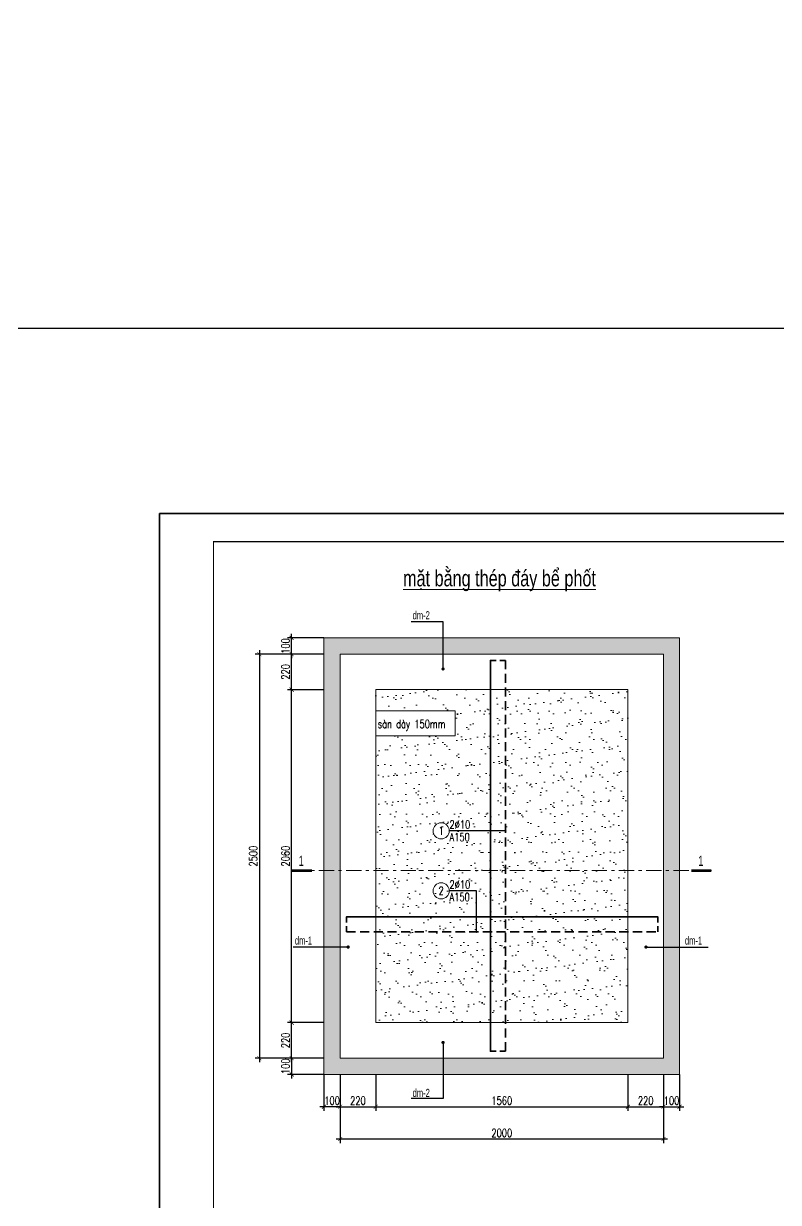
# Model space of a CAD drawing. Extents: x -2098986 to 943, y -1296280 to 73591.
# Drawn here: x -1471179 to -1452499, y -1073403 to -1044235 of the extents above; entities that cross this region are included whole.
import ezdxf
from ezdxf.enums import TextEntityAlignment as Align

# ---------------------------------------------------------------- set-up
doc = ezdxf.new("R2010")
doc.units = 0
doc.header["$LTSCALE"] = 150
doc.header["$PDMODE"] = 35
doc.linetypes.add('_Tim', pattern=[9, 5, -1.5, 1, -1.5])
doc.linetypes.add('DASHED2', pattern=[0.375, 0.25, -0.125])
doc.layers.get('0').update_dxf_attribs({"lineweight": 18})
doc.layers.get('Defpoints').update_dxf_attribs({"lineweight": 18})
for name, color, linetype, lineweight in [('05.Text', 253, 'Continuous', 18), ('11.Khung bo', 32, 'Continuous', 50), ('12.Khung', 36, 'Continuous', 25), ('KCVN-TEXT', 60, 'Continuous', 25), ('KCVN-THAY', 7, 'Continuous', 25), ('LS-DIM', 251, 'Continuous', 13), ('LS-HATCH', 147, 'Continuous', 9), ('LS-TEXT', 60, 'Continuous', 20), ('LS-THAY', 7, 'Continuous', 20), ('LS-THEP', 3, 'Continuous', 35), ('LS-TRUC', 108, '_Tim', 9)]:
    doc.layers.add(name, color=color, linetype=linetype, lineweight=lineweight)
doc.layers.add('DIM', color=1, linetype='Continuous')
doc.layers.add('Tpl_Bound', color=1, linetype='Continuous', plot=False)
doc.styles.add('KCVN-COMM', font='vnsimli.shx', dxfattribs={"width": 0.7, "height": 220})
doc.styles.add('KCVN-LEADER', font='vnromadi.shx', dxfattribs={"width": 0.7, "height": 4})
doc.styles.add('LS.TEXT', font='vnromadi.shx', dxfattribs={"width": 0.7, "height": 4})
doc.styles.add('romans.shx', font='romans.shx', dxfattribs={"width": 0.75, "bigfont": 'vns.shx'})
doc.styles.add('vnsimpli', font='vnsimli.shx', dxfattribs={"width": 0.75})
doc.dimstyles.new('D25', dxfattribs={"dimscale": 0, "dimtxt": 200, "dimasz": 100, "dimexe": 100, "dimexo": 0, "dimgap": 50, "dimtad": 1, "dimdec": 0, "dimlfac": 0.25, "dimdsep": 46, "dimtxsty": 'vnsimpli', "dimblk1": 'ARCHTICK', "dimblk2": 'ARCHTICK', "dimsah": 1, "dimcen": 0, "dimdle": 100, "dimclrd": 256, "dimclre": 256, "dimclrt": 60, "dimadec": 0, "dimazin": 0, "dimtfac": 0.004, "dimtdec": 0, "dimtix": 1, "dimtmove": 2, "dimatfit": 3, "dimldrblk": 'ARCHTICK', "dimfxl": 1, "dimtolj": 1, "dimarcsym": 0})
doc.dimstyles.new('LE1', dxfattribs={"dimtxt": 2.5, "dimasz": 1.2, "dimexe": 1.25, "dimexo": 0, "dimgap": 0.66, "dimtad": 1, "dimdec": 0, "dimdsep": 46, "dimtxsty": 'KCVN-COMM', "dimblk1": 'ARCHTICK', "dimblk2": 'ARCHTICK', "dimsah": 1, "dimcen": 2.5, "dimclrd": 256, "dimclre": 256, "dimclrt": 60, "dimadec": 0, "dimazin": 0, "dimtfac": 1, "dimtdec": 0, "dimtix": 1, "dimtmove": 2, "dimatfit": 3, "dimldrblk": 'DOT', "dimfxl": 1.25, "dimtolj": 1, "dimtzin": 0, "dimarcsym": 0})
doc.dimstyles.new('LS.GHI CHU', dxfattribs={"dimtxt": 200, "dimasz": 120, "dimexe": 120, "dimexo": 120, "dimgap": 80, "dimtad": 1, "dimdec": 0, "dimzin": 0, "dimdsep": 46, "dimtxsty": 'romans.shx', "dimblk": 'ARCHTICK', "dimcen": 0.09, "dimdle": 120, "dimclrd": 256, "dimclre": 8, "dimclrt": 7, "dimadec": 0, "dimazin": 0, "dimtfac": 1, "dimtdec": 0, "dimtofl": 0, "dimtmove": 0, "dimatfit": 3, "dimldrblk": 'ARCHTICK', "dimfxl": 1, "dimtolj": 1, "dimtzin": 0, "dimarcsym": 0})

# ---------------------------------------------------------------- blocks, each defined once
blk = doc.blocks.new('*U4')
at = {"layer": 'KCVN-THAY', "color": 140}
blk.add_lwpolyline([(214871.76, 86966.68), (215381.8, 86966.68), (215381.8, 86579.68), (214871.76, 86579.68)], close=True, dxfattribs=at)
blk = doc.blocks.new('100')
at = {"layer": '11.Khung bo', "const_width": 26.7}
blk.add_lwpolyline([(1860913, -945240), (1860913, -916940), (1896063, -916940), (1896063, -945240)], close=True, dxfattribs=at)
blk.add_lwpolyline([(1860913, -945240), (1860913, -916940), (1896063, -916940), (1896063, -945240)], close=True, dxfattribs=at)
blk.add_lwpolyline([(1860913, -945240), (1860913, -916940), (1896063, -916940), (1896063, -945240)], close=True, dxfattribs=at)
at = {"layer": '12.Khung'}
blk.add_lwpolyline([(1901579, -945940), (1901579, -916240), (1859580, -916240), (1859580, -945940)], close=True, dxfattribs=at)
blk.add_lwpolyline([(1901579, -945940), (1901579, -916240), (1859580, -916240), (1859580, -945940)], close=True, dxfattribs=at)
blk.add_lwpolyline([(1901579, -945940), (1901579, -916240), (1859580, -916240), (1859580, -945940)], close=True, dxfattribs=at)
blk = doc.blocks.new('_ArchTick')
at = {"layer": 'DIM', "color": 0, "const_width": 0.15}
blk.add_lwpolyline([(-0.5, -0.5), (0.5, 0.5)], dxfattribs=at)
blk = doc.blocks.new('*D1079')
at = {"layer": 'Defpoints', "color": 0, "transparency": 16777216}
for p in [(-1463345, -1070235), (-1462465, -1070235), (-1462465, -1071035)]:
    blk.add_point(p, dxfattribs=at)
at = {"layer": 'LS-DIM', "lineweight": -2, "transparency": 16777216}
for p, q in [((-1463345, -1070235), (-1463345, -1071135)), ((-1462465, -1070235), (-1462465, -1071135)), ((-1463445, -1071035), (-1462365, -1071035))]:
    blk.add_line(p, q, dxfattribs=at)
at = {"layer": 'LS-DIM', "lineweight": -2, "transparency": 16777216, "xscale": 100, "yscale": 100, "zscale": 100, "rotation": 180}
blk.add_blockref('_ArchTick', (-1463345, -1071035), dxfattribs=at)
at = {"layer": 'LS-DIM', "lineweight": -2, "transparency": 16777216, "xscale": 100, "yscale": 100, "zscale": 100}
blk.add_blockref('_ArchTick', (-1462465, -1071035), dxfattribs=at)
at = {"layer": 'LS-DIM', "color": 60, "transparency": 16777216, "insert": (-1462905, -1070885), "char_height": 200, "attachment_point": 5, "style": 'vnsimpli'}
blk.add_mtext('\\A1;220', dxfattribs=at)
blk = doc.blocks.new('*D1080')
at = {"layer": 'Defpoints', "color": 0, "transparency": 16777216}
for p in [(-1462465, -1070235), (-1456224, -1070235), (-1456224, -1071035)]:
    blk.add_point(p, dxfattribs=at)
at = {"layer": 'LS-DIM', "lineweight": -2, "transparency": 16777216}
for p, q in [((-1462465, -1070235), (-1462465, -1071135)), ((-1456224, -1070235), (-1456224, -1071135)), ((-1462565, -1071035), (-1456124, -1071035))]:
    blk.add_line(p, q, dxfattribs=at)
at = {"layer": 'LS-DIM', "lineweight": -2, "transparency": 16777216, "xscale": 100, "yscale": 100, "zscale": 100, "rotation": 180}
blk.add_blockref('_ArchTick', (-1462465, -1071035), dxfattribs=at)
at = {"layer": 'LS-DIM', "lineweight": -2, "transparency": 16777216, "xscale": 100, "yscale": 100, "zscale": 100}
blk.add_blockref('_ArchTick', (-1456224, -1071035), dxfattribs=at)
at = {"layer": 'LS-DIM', "color": 60, "transparency": 16777216, "insert": (-1459345, -1070885), "char_height": 200, "attachment_point": 5, "style": 'vnsimpli'}
blk.add_mtext('\\A1;1560', dxfattribs=at)
blk = doc.blocks.new('*D1081')
at = {"layer": 'Defpoints', "color": 0, "transparency": 16777216}
for p in [(-1456224, -1070235), (-1455344, -1070235), (-1455344, -1071035)]:
    blk.add_point(p, dxfattribs=at)
at = {"layer": 'LS-DIM', "lineweight": -2, "transparency": 16777216}
for p, q in [((-1456224, -1070235), (-1456224, -1071135)), ((-1455344, -1070235), (-1455344, -1071135)), ((-1456324, -1071035), (-1455244, -1071035))]:
    blk.add_line(p, q, dxfattribs=at)
at = {"layer": 'LS-DIM', "lineweight": -2, "transparency": 16777216, "xscale": 100, "yscale": 100, "zscale": 100, "rotation": 180}
blk.add_blockref('_ArchTick', (-1456224, -1071035), dxfattribs=at)
at = {"layer": 'LS-DIM', "lineweight": -2, "transparency": 16777216, "xscale": 100, "yscale": 100, "zscale": 100}
blk.add_blockref('_ArchTick', (-1455344, -1071035), dxfattribs=at)
at = {"layer": 'LS-DIM', "color": 60, "transparency": 16777216, "insert": (-1455784, -1070885), "char_height": 200, "attachment_point": 5, "style": 'vnsimpli'}
blk.add_mtext('\\A1;220', dxfattribs=at)
blk = doc.blocks.new('*D1082')
at = {"layer": 'Defpoints', "color": 0, "transparency": 16777216}
for p in [(-1463345, -1070235), (-1455344, -1070235), (-1463345, -1071835)]:
    blk.add_point(p, dxfattribs=at)
at = {"layer": 'LS-DIM', "lineweight": -2, "transparency": 16777216}
for p, q in [((-1463345, -1070235), (-1463345, -1071935)), ((-1455344, -1070235), (-1455344, -1071935)), ((-1455244, -1071835), (-1463445, -1071835))]:
    blk.add_line(p, q, dxfattribs=at)
at = {"layer": 'LS-DIM', "lineweight": -2, "transparency": 16777216, "xscale": 100, "yscale": 100, "zscale": 100, "rotation": 180}
blk.add_blockref('_ArchTick', (-1463345, -1071835), dxfattribs=at)
at = {"layer": 'LS-DIM', "lineweight": -2, "transparency": 16777216, "xscale": 100, "yscale": 100, "zscale": 100}
blk.add_blockref('_ArchTick', (-1455344, -1071835), dxfattribs=at)
at = {"layer": 'LS-DIM', "color": 60, "transparency": 16777216, "insert": (-1459345, -1071685), "char_height": 200, "attachment_point": 5, "style": 'vnsimpli'}
blk.add_mtext('\\A1;2000', dxfattribs=at)
blk = doc.blocks.new('*D1083')
at = {"layer": 'Defpoints', "color": 0, "transparency": 16777216}
for p in [(-1464545, -1068955), (-1463745, -1068955), (-1463745, -1069835)]:
    blk.add_point(p, dxfattribs=at)
at = {"layer": 'LS-DIM', "lineweight": -2, "transparency": 16777216}
for p, q in [((-1463745, -1068955), (-1464645, -1068955)), ((-1464545, -1069935), (-1464545, -1068855)), ((-1463745, -1069835), (-1464645, -1069835))]:
    blk.add_line(p, q, dxfattribs=at)
at = {"layer": 'LS-DIM', "lineweight": -2, "transparency": 16777216, "xscale": 100, "yscale": 100, "zscale": 100}
for p, rotation in [((-1464545, -1068955), 90), ((-1464545, -1069835), 270)]:
    blk.add_blockref('_ArchTick', p, dxfattribs=dict(at, rotation=rotation))
at = {"layer": 'LS-DIM', "color": 60, "transparency": 16777216, "insert": (-1464695, -1069395), "char_height": 200, "attachment_point": 5, "rotation": 90, "style": 'vnsimpli'}
blk.add_mtext('\\A1;220', dxfattribs=at)
blk = doc.blocks.new('*D1084')
at = {"layer": 'Defpoints', "color": 0, "transparency": 16777216}
for p in [(-1464545, -1060716), (-1463745, -1060716), (-1463745, -1068955)]:
    blk.add_point(p, dxfattribs=at)
at = {"layer": 'LS-DIM', "lineweight": -2, "transparency": 16777216}
for p, q in [((-1463745, -1060716), (-1464645, -1060716)), ((-1464545, -1069055), (-1464545, -1060616)), ((-1463745, -1068955), (-1464645, -1068955))]:
    blk.add_line(p, q, dxfattribs=at)
at = {"layer": 'LS-DIM', "lineweight": -2, "transparency": 16777216, "xscale": 100, "yscale": 100, "zscale": 100}
for p, rotation in [((-1464545, -1060716), 90), ((-1464545, -1068955), 270)]:
    blk.add_blockref('_ArchTick', p, dxfattribs=dict(at, rotation=rotation))
at = {"layer": 'LS-DIM', "color": 60, "transparency": 16777216, "insert": (-1464695, -1064835), "char_height": 200, "attachment_point": 5, "rotation": 90, "style": 'vnsimpli'}
blk.add_mtext('\\A1;2060', dxfattribs=at)
blk = doc.blocks.new('*D1085')
at = {"layer": 'Defpoints', "color": 0, "transparency": 16777216}
for p in [(-1464545, -1059836), (-1463745, -1059836), (-1463745, -1060716)]:
    blk.add_point(p, dxfattribs=at)
at = {"layer": 'LS-DIM', "lineweight": -2, "transparency": 16777216}
for p, q in [((-1463745, -1059836), (-1464645, -1059836)), ((-1464545, -1060816), (-1464545, -1059736)), ((-1463745, -1060716), (-1464645, -1060716))]:
    blk.add_line(p, q, dxfattribs=at)
at = {"layer": 'LS-DIM', "lineweight": -2, "transparency": 16777216, "xscale": 100, "yscale": 100, "zscale": 100}
for p, rotation in [((-1464545, -1059836), 90), ((-1464545, -1060716), 270)]:
    blk.add_blockref('_ArchTick', p, dxfattribs=dict(at, rotation=rotation))
at = {"layer": 'LS-DIM', "color": 60, "transparency": 16777216, "insert": (-1464695, -1060276), "char_height": 200, "attachment_point": 5, "rotation": 90, "style": 'vnsimpli'}
blk.add_mtext('\\A1;220', dxfattribs=at)
blk = doc.blocks.new('*D1086')
at = {"layer": 'Defpoints', "color": 0, "transparency": 16777216}
for p in [(-1463745, -1059836), (-1465345, -1069835), (-1463745, -1069835)]:
    blk.add_point(p, dxfattribs=at)
at = {"layer": 'LS-DIM', "lineweight": -2, "transparency": 16777216}
for p, q in [((-1463745, -1059836), (-1465445, -1059836)), ((-1465345, -1059736), (-1465345, -1069935)), ((-1463745, -1069835), (-1465445, -1069835))]:
    blk.add_line(p, q, dxfattribs=at)
at = {"layer": 'LS-DIM', "lineweight": -2, "transparency": 16777216, "xscale": 100, "yscale": 100, "zscale": 100}
for p, rotation in [((-1465345, -1059836), 90), ((-1465345, -1069835), 270)]:
    blk.add_blockref('_ArchTick', p, dxfattribs=dict(at, rotation=rotation))
at = {"layer": 'LS-DIM', "color": 60, "transparency": 16777216, "insert": (-1465495, -1064835), "char_height": 200, "attachment_point": 5, "rotation": 90, "style": 'vnsimpli'}
blk.add_mtext('\\A1;2500', dxfattribs=at)
blk = doc.blocks.new('_DOT')
at = {"color": 0, "linetype": 'ByBlock'}
blk.add_line((-0.5, 0), (-1, 0), dxfattribs=at)
at = {"color": 0, "linetype": 'ByBlock', "const_width": 0.5}
blk.add_lwpolyline([(-0.25, 0, 1), (0.25, 0, 1)], format="xyb", close=True, dxfattribs=at)
blk = doc.blocks.new('cotthep')
at = {"layer": 'LS-THAY'}
blk.add_circle((-250, 0), 250, dxfattribs=at)
at = {"layer": 'LS-TEXT', "style": 'vnsimpli', "width": 0.75}
for tag, p in [('10', (-250, -123)), ('24`25', (446, 69)), ('A200', (440, -316))]:
    blk.add_attdef(tag, text='', height=250, dxfattribs=at).set_placement(p, align=Align.CENTER)
blk = doc.blocks.new('*D1150')
at = {"layer": 'Defpoints', "color": 0, "transparency": 16777216}
for p in [(-1455344, -1070235), (-1454944, -1070235), (-1454944, -1071035)]:
    blk.add_point(p, dxfattribs=at)
at = {"layer": 'LS-DIM', "lineweight": -2, "transparency": 16777216}
for p, q in [((-1455344, -1070235), (-1455344, -1071135)), ((-1454944, -1070235), (-1454944, -1071135)), ((-1455344, -1071035), (-1455444, -1071035)), ((-1455344, -1071035), (-1454944, -1071035)), ((-1454944, -1071035), (-1454844, -1071035))]:
    blk.add_line(p, q, dxfattribs=at)
at = {"layer": 'LS-DIM', "lineweight": -2, "transparency": 16777216, "xscale": 100, "yscale": 100, "zscale": 100}
blk.add_blockref('_ArchTick', (-1455344, -1071035), dxfattribs=at)
at = {"layer": 'LS-DIM', "lineweight": -2, "transparency": 16777216, "xscale": 100, "yscale": 100, "zscale": 100, "rotation": 180}
blk.add_blockref('_ArchTick', (-1454944, -1071035), dxfattribs=at)
at = {"layer": 'LS-DIM', "color": 60, "transparency": 16777216, "insert": (-1455144, -1070885), "char_height": 200, "attachment_point": 5, "style": 'vnsimpli'}
blk.add_mtext('\\A1;100', dxfattribs=at)
blk = doc.blocks.new('*D1151')
at = {"layer": 'Defpoints', "color": 0, "transparency": 16777216}
for p in [(-1463745, -1070235), (-1463345, -1070235), (-1463745, -1071035)]:
    blk.add_point(p, dxfattribs=at)
at = {"layer": 'LS-DIM', "lineweight": -2, "transparency": 16777216}
for p, q in [((-1463745, -1070235), (-1463745, -1071135)), ((-1463345, -1070235), (-1463345, -1071135)), ((-1463745, -1071035), (-1463845, -1071035)), ((-1463345, -1071035), (-1463745, -1071035)), ((-1463345, -1071035), (-1463245, -1071035))]:
    blk.add_line(p, q, dxfattribs=at)
at = {"layer": 'LS-DIM', "lineweight": -2, "transparency": 16777216, "xscale": 100, "yscale": 100, "zscale": 100}
blk.add_blockref('_ArchTick', (-1463745, -1071035), dxfattribs=at)
at = {"layer": 'LS-DIM', "lineweight": -2, "transparency": 16777216, "xscale": 100, "yscale": 100, "zscale": 100, "rotation": 180}
blk.add_blockref('_ArchTick', (-1463345, -1071035), dxfattribs=at)
at = {"layer": 'LS-DIM', "color": 60, "transparency": 16777216, "insert": (-1463545, -1070885), "char_height": 200, "attachment_point": 5, "style": 'vnsimpli'}
blk.add_mtext('\\A1;100', dxfattribs=at)
blk = doc.blocks.new('*D1152')
at = {"layer": 'Defpoints', "color": 0, "transparency": 16777216}
for p in [(-1463745, -1069835), (-1464545, -1070235), (-1463745, -1070235)]:
    blk.add_point(p, dxfattribs=at)
at = {"layer": 'LS-DIM', "lineweight": -2, "transparency": 16777216}
for p, q in [((-1463745, -1069835), (-1464645, -1069835)), ((-1464545, -1069835), (-1464545, -1069735)), ((-1464545, -1069835), (-1464545, -1070235)), ((-1463745, -1070235), (-1464645, -1070235)), ((-1464545, -1070235), (-1464545, -1070335))]:
    blk.add_line(p, q, dxfattribs=at)
at = {"layer": 'LS-DIM', "lineweight": -2, "transparency": 16777216, "xscale": 100, "yscale": 100, "zscale": 100}
for p, rotation in [((-1464545, -1069835), 270), ((-1464545, -1070235), 90)]:
    blk.add_blockref('_ArchTick', p, dxfattribs=dict(at, rotation=rotation))
at = {"layer": 'LS-DIM', "color": 60, "transparency": 16777216, "insert": (-1464695, -1070035), "char_height": 200, "attachment_point": 5, "rotation": 90, "style": 'vnsimpli'}
blk.add_mtext('\\A1;100', dxfattribs=at)
blk = doc.blocks.new('*D1153')
at = {"layer": 'Defpoints', "color": 0, "transparency": 16777216}
for p in [(-1464545, -1059436), (-1463745, -1059436), (-1463745, -1059836)]:
    blk.add_point(p, dxfattribs=at)
at = {"layer": 'LS-DIM', "lineweight": -2, "transparency": 16777216}
for p, q in [((-1464545, -1059436), (-1464545, -1059336)), ((-1463745, -1059436), (-1464645, -1059436)), ((-1464545, -1059836), (-1464545, -1059436)), ((-1463745, -1059836), (-1464645, -1059836)), ((-1464545, -1059836), (-1464545, -1059936))]:
    blk.add_line(p, q, dxfattribs=at)
at = {"layer": 'LS-DIM', "lineweight": -2, "transparency": 16777216, "xscale": 100, "yscale": 100, "zscale": 100}
for p, rotation in [((-1464545, -1059436), 270), ((-1464545, -1059836), 90)]:
    blk.add_blockref('_ArchTick', p, dxfattribs=dict(at, rotation=rotation))
at = {"layer": 'LS-DIM', "color": 60, "transparency": 16777216, "insert": (-1464695, -1059636), "char_height": 200, "attachment_point": 5, "rotation": 90, "style": 'vnsimpli'}
blk.add_mtext('\\A1;100', dxfattribs=at)

msp = doc.modelspace()

# ---------------------------------------------------------------- hatches: boundary and pattern name
at = {"layer": 'LS-HATCH'}
h = msp.add_hatch(dxfattribs=at)
h.set_pattern_fill('AR-CONC', color=256, scale=2, style=0)
h.set_pattern_definition([(50, (-1730478.12, 12089.57), (364.36934, -31.87817), [38.1, -419.1]), (355, (-1730478.12, 12089.57), (-70.48565, 382.11329), [30.48, -335.28]), (100.451, (-1730447.76, 12086.9), (293.885, 350.23338), [32.38, -356.18]), (46.1842, (-1730478.1, 12191.17), (542.15808, -84.08466), [57.15, -628.65]), (96.6356, (-1730432.94, 12184.16), (474.80847, 494.8511), [48.57, -534.27]), (351.184, (-1730478.1, 12191.17), (474.8092, 494.85024), [45.72, -502.92]), (21, (-1730427.32, 12165.77), (303.22976, -204.53104), [38.1, -419.1]), (326, (-1730427.32, 12165.77), (123.60406, 368.37593), [30.48, -335.28]), (71.4514, (-1730402.05, 12148.72), (426.83298, 163.84572), [32.38, -356.18]), (37.5, (-1730478.12, 12089.57), (6.177207, 169.110078), [0, -331.216, 0, -340.36, 0, -336.55]), (7.5, (-1730478.12, 12089.57), (133.639325, 200.36115), [0, -194.056, 0, -323.596, 0, -128.27]), (327.5, (-1730591.4, 12089.57), (271.18119, -11.457488), [0, -127, 0, -396.24, 0, -525.78]), (317.5, (-1730642.2, 12089.57), (296.258363, 50.85298), [0, -165.1, 0, -263.144, 0, -373.38])])
h.paths.add_polyline_path([(-1463345.4, -1059835.5), (-1455344, -1059835.5), (-1455344, -1069834.7), (-1463345.4, -1069834.7)], flags=16)
h.paths.add_polyline_path([(-1463745.4, -1059435.5), (-1454944, -1059435.5), (-1454944, -1070234.7), (-1463745.4, -1070234.7)])
h = msp.add_hatch(dxfattribs=at)
h.set_pattern_fill('AR-SAND', color=256, scale=10, style=0)
h.set_pattern_definition([(37.5, (-1352135, -731389.9), (-16.0003, 489.41324), [0, -386.08, 0, -431.8, 0, -412.75]), (7.5, (-1352135, -731389.9), (449.5233, 716.8251), [0, -208.28, 0, -347.98, 0, -133.35]), (327.5, (-1352447.43, -731389.9), (790.99237, 1.4372), [0, -127, 0, -457.2, 0, -596.9]), (317.5, (-1352447.4, -731389.9), (763.5565, 222.9293), [0, -63.5, 0, -299.72, 0, -342.9])])
h.paths.add_polyline_path([(-1456224, -1068954.7), (-1456224, -1060715.5), (-1462465.4, -1060715.5), (-1462465.4, -1068954.7)])
h.paths.add_polyline_path([(-1460499.9, -1061858.3), (-1462465.4, -1061858.3), (-1462465.4, -1061238.7), (-1460499.9, -1061238.7)], flags=16)
h.paths.add_polyline_path([(-1462461.3, -1061797.9), (-1462461.3, -1061397.9), (-1460456.5, -1061397.9), (-1460456.5, -1061797.9)], flags=9)

# ---------------------------------------------------------------- linework, layer by layer
at = {"layer": 'LS-DIM'}
msp.add_lwpolyline([(-1463745.4, -1059435.5), (-1454944, -1059435.5), (-1454944, -1070234.7), (-1463745.4, -1070234.7)], close=True, dxfattribs=at)
at = {"layer": 'LS-DIM', "ltscale": 0.05}
msp.add_lwpolyline([(-1462465.4, -1061238.7), (-1460499.9, -1061238.7), (-1460499.9, -1061858.3), (-1462465.4, -1061858.3)], close=True, dxfattribs=at)
at = {"layer": 'LS-TEXT', "const_width": 60}
for points in [[(-1464044.9, -1065193.9), (-1464545.4, -1065193.9)], [(-1454156.4, -1065193.9), (-1454656.9, -1065193.9)]]:
    msp.add_lwpolyline(points, dxfattribs=at)
at = {"layer": 'LS-THAY', "color": 140}
for points in [[(-1855203.7, -1013074.3), (-1290965.3, -1013073.8), (-1290965.3, -1051773.8), (-1855203.7, -1051773.8)], [(-1855203.6, -1051773.5), (-1290965.2, -1051773), (-1290965, -1090473.8), (-1855203.4, -1090474.3)]]:
    msp.add_lwpolyline(points, close=True, dxfattribs=at)
at = {"layer": 'LS-THAY'}
for points in [[(-1463345.4, -1059835.5), (-1455344, -1059835.5), (-1455344, -1069834.7), (-1463345.4, -1069834.7)], [(-1462465.4, -1060715.5), (-1456224, -1060715.5), (-1456224, -1068954.7), (-1462465.4, -1068954.7)]]:
    msp.add_lwpolyline(points, close=True, dxfattribs=at)
at = {"layer": 'LS-THEP', "ltscale": 0.05}
for points in [[(-1459481.6, -1069661.5), (-1459626.9, -1069661.5), (-1459626.9, -1059993.9), (-1459481.6, -1059993.9)], [(-1463187, -1066479.8), (-1463187, -1066334.5), (-1455484.4, -1066334.5), (-1455484.4, -1066479.8)]]:
    msp.add_lwpolyline(points, dxfattribs=at)
at = {"layer": 'LS-THEP', "linetype": 'DASHED2', "ltscale": 6}
for points in [[(-1459396.2, -1069661.5), (-1459250.9, -1069661.5), (-1459250.9, -1059993.9), (-1459396.2, -1059993.9)], [(-1463187, -1066565.3), (-1463187, -1066710.5), (-1455484.4, -1066710.5), (-1455484.4, -1066565.3)]]:
    msp.add_lwpolyline(points, dxfattribs=at)
at = {"layer": 'LS-TRUC', "ltscale": 0.5}
msp.add_line((-1464545.4, -1065193.9), (-1454156.4, -1065193.9), dxfattribs=at)
at = {"layer": 'Tpl_Bound', "color": 1}
msp.add_lwpolyline([(-1467812.7, -1086054.2), (-1467812.7, -1056354.2), (-1425812.7, -1056354.2), (-1425812.7, -1086054.2)], close=True, dxfattribs=at)

# ---------------------------------------------------------------- block references
at = {"layer": '05.Text', "xscale": 1.000009185772931, "yscale": 1.000009185772931, "zscale": 1.000009185772931}
msp.add_blockref('100', (-3327409.4, -140105.7), dxfattribs=at)
at = {"layer": 'Defpoints', "xscale": 100, "yscale": 100, "zscale": 100}
msp.add_blockref('*U4', (-22959323.4, -9748441.5), dxfattribs=at)
at = {"layer": 'LS-DIM'}
ref = msp.add_blockref('cotthep', (-1460645.4, -1064210), dxfattribs=dict(at, xscale=0.7999999998137355, yscale=0.7999999998137355, zscale=0.7999999998137355))
ref.add_attrib('10', '1', dxfattribs={"layer": 'LS-TEXT', "height": 200, "style": 'vnsimpli', "width": 0.75}).set_placement((-1460845.4, -1064308.6), align=Align.CENTER)
ref.add_attrib('24`25', '2`10', dxfattribs={"layer": 'LS-TEXT', "height": 200, "style": 'vnsimpli', "width": 0.75}).set_placement((-1460381.9, -1064154.6), align=Align.CENTER)
ref.add_attrib('A200', 'A150', dxfattribs={"layer": 'LS-TEXT', "height": 200, "style": 'vnsimpli', "width": 0.75}).set_placement((-1460388, -1064462.5), align=Align.CENTER)
ref = msp.add_blockref('cotthep', (-1460645.4, -1065694), dxfattribs=dict(at, xscale=0.7999999998137355, yscale=0.7999999998137355, zscale=0.7999999998137355))
ref.add_attrib('10', '2', dxfattribs={"layer": 'LS-TEXT', "height": 200, "style": 'vnsimpli', "width": 0.75}).set_placement((-1460845.4, -1065792.6), align=Align.CENTER)
ref.add_attrib('24`25', '2`10', dxfattribs={"layer": 'LS-TEXT', "height": 200, "style": 'vnsimpli', "width": 0.75}).set_placement((-1460381.9, -1065638.6), align=Align.CENTER)
ref.add_attrib('A200', 'A150', dxfattribs={"layer": 'LS-TEXT', "height": 200, "style": 'vnsimpli', "width": 0.75}).set_placement((-1460388, -1065946.5), align=Align.CENTER)

# ---------------------------------------------------------------- texts
at = {"layer": 'KCVN-TEXT', "style": 'vnsimpli', "width": 0.75}
msp.add_text('sµn dµy 150mm', height=200, dxfattribs=at).set_placement((-1462416, -1061664.5))
at = {"layer": 'LS-TEXT', "color": 60, "style": 'LS.TEXT', "width": 0.75}
msp.add_text('%%UmÆt b»ng thÐp ®¸y bÓ phèt', height=400, dxfattribs=at).set_placement((-1459401.9, -1058159.6), align=Align.CENTER)
at = {"layer": 'LS-TEXT', "style": 'KCVN-LEADER', "width": 0.7}
for s, p in [('dm-2', (-1461552.1, -1058974.5)), ('dm-1', (-1464465.7, -1067022.8)), ('dm-1', (-1454813.8, -1067022.8)), ('dm-2', (-1461552.1, -1070793))]:
    msp.add_text(s, height=200, dxfattribs=at).set_placement(p)
for p in [(-1464308.3, -1065075.4), (-1454419.7, -1065075.4)]:
    msp.add_text('1', height=250, dxfattribs=at).set_placement(p, align=Align.CENTER)

# ---------------------------------------------------------------- dimensions: what is measured, and where the dimension line sits
at = {"layer": 'LS-DIM'}
for base, p1, p2, picture, middle in [((-1464545.4, -1059435.5), (-1463745.4, -1059835.5), (-1463745.4, -1059435.5), '*D1153', (-1464695.4, -1059635.5)), ((-1465345.4, -1069834.7), (-1463745.4, -1059835.5), (-1463745.4, -1069834.7), '*D1086', (-1465495.4, -1064835.1)), ((-1464545.4, -1059835.5), (-1463745.4, -1060715.5), (-1463745.4, -1059835.5), '*D1085', (-1464695.4, -1060275.5)), ((-1464545.4, -1060715.5), (-1463745.4, -1068954.7), (-1463745.4, -1060715.5), '*D1084', (-1464695.4, -1064835.1)), ((-1464545.4, -1068954.7), (-1463745.4, -1069834.7), (-1463745.4, -1068954.7), '*D1083', (-1464695.4, -1069394.7)), ((-1464545.4, -1070234.7), (-1463745.4, -1069834.7), (-1463745.4, -1070234.7), '*D1152', (-1464695.4, -1070034.7))]:
    dim = msp.add_linear_dim(base=base, p1=p1, p2=p2, angle=90, dimstyle='D25', override={"dimscale": 1}, dxfattribs=at)
    dim.commit()
    dim.dimension.update_dxf_attribs({"geometry": picture, "text_midpoint": middle})
for base, p1, p2, override, picture, middle in [((-1463745.4, -1071034.7), (-1463345.4, -1070234.7), (-1463745.4, -1070234.7), {"dimscale": 1}, '*D1151', (-1463545.4, -1070884.7)), ((-1462465.4, -1071034.7), (-1463345.4, -1070234.7), (-1462465.4, -1070234.7), {"dimscale": 1}, '*D1079', (-1462905.4, -1070884.7)), ((-1463345.4, -1071834.7), (-1455344, -1070234.7), (-1463345.4, -1070234.7), {"dimscale": 1}, '*D1082', (-1459344.7, -1071684.7)), ((-1456224, -1071034.7), (-1462465.4, -1070234.7), (-1456224, -1070234.7), {"dimscale": 1, "dimtmove": 1}, '*D1080', (-1459344.7, -1070884.7)), ((-1455344, -1071034.7), (-1456224, -1070234.7), (-1455344, -1070234.7), {"dimscale": 1, "dimtmove": 1}, '*D1081', (-1455784, -1070884.7)), ((-1454944, -1071034.7), (-1455344, -1070234.7), (-1454944, -1070234.7), {"dimscale": 1, "dimtmove": 1}, '*D1150', (-1455144, -1070884.7))]:
    dim = msp.add_linear_dim(base=base, p1=p1, p2=p2, dimstyle='D25', override=override, dxfattribs=at)
    dim.commit()
    dim.dimension.update_dxf_attribs({"geometry": picture, "text_midpoint": middle})

# ---------------------------------------------------------------- leaders
for points, dimstyle, override in [([(-1460798.4, -1060202.6), (-1460798.4, -1059036.1), (-1461590.7, -1059036.1)], 'LE1', {"dimasz": 80, "dimtxsty": 'vnsimpli'}), ([(-1459626.9, -1064210), (-1459972.1, -1064210), (-1460645.4, -1064210)], 'LS.GHI CHU', {"dimscale": 50, "dimasz": 0.5, "dimtad": 0, "dimtxsty": 'vnsimpli', "dimldrblk": 'Origin'}), ([(-1459250.9, -1064210), (-1459596.1, -1064210), (-1460269.4, -1064210)], 'LS.GHI CHU', {"dimscale": 50, "dimasz": 0.5, "dimtad": 0, "dimtxsty": 'vnsimpli', "dimldrblk": 'Origin'}), ([(-1459972.1, -1066334.5), (-1459972.1, -1065694), (-1460645.4, -1065694)], 'LS.GHI CHU', {"dimscale": 50, "dimasz": 0.5, "dimtad": 0, "dimtxsty": 'vnsimpli', "dimldrblk": 'Origin'}), ([(-1459972.1, -1066710.5), (-1459972.1, -1066070), (-1459972.1, -1065694)], 'LS.GHI CHU', {"dimscale": 50, "dimasz": 0.5, "dimtad": 0, "dimtxsty": 'vnsimpli', "dimldrblk": 'Origin'}), ([(-1463146.3, -1067084.4), (-1464112.1, -1067084.4), (-1464504.4, -1067084.4)], 'LE1', {"dimasz": 80, "dimtxsty": 'vnsimpli'}), ([(-1455776.7, -1067084.4), (-1454627.4, -1067084.4), (-1454235.1, -1067084.4)], 'LE1', {"dimasz": 80, "dimtxsty": 'vnsimpli'}), ([(-1460798.4, -1069445.7), (-1460798.4, -1070834.4), (-1461590.7, -1070834.4)], 'LE1', {"dimasz": 80, "dimtxsty": 'vnsimpli'})]:
    msp.add_leader(points, dimstyle=dimstyle, override=override, dxfattribs=at)

doc.saveas('drawing.dxf')
